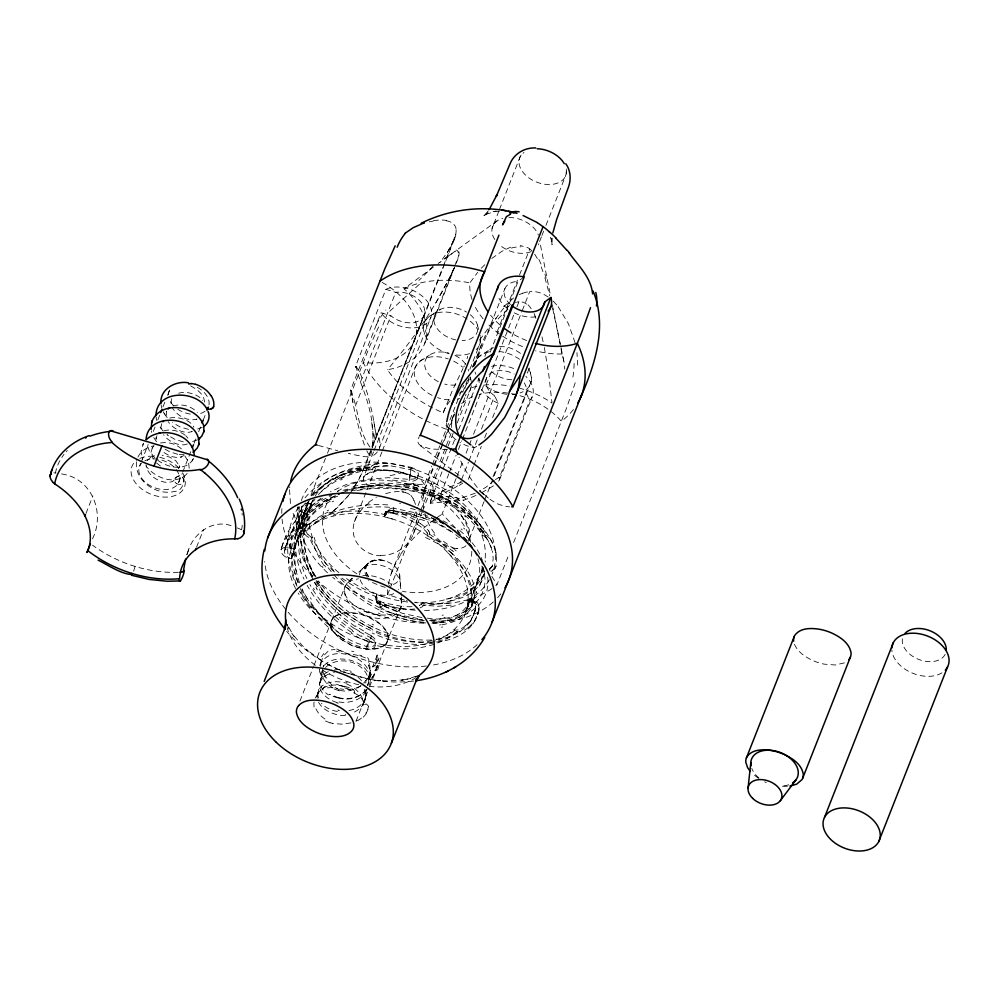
<?xml version="1.0" encoding="UTF-8"?>
<svg xmlns="http://www.w3.org/2000/svg" width="999" height="999" viewBox="0 0 999 999"><rect width="100%" height="100%" fill="white"/><g stroke="black" fill="none" stroke-linecap="round" stroke-linejoin="round"><path stroke-width="0.75" stroke-dasharray="5 3.75" d="M368.381 706.555L367.807 709.54M577.709 365.209L576.96 352.61M422.977 501.098L423.002 500.324M302.485 528.571L304.695 513.074A8.554 0.737 -73 0 1 307.867 502.759A8.766 5.894 21.5 0 0 307.192 502.622M305.632 529.12L307.804 514.073A8.467 0.724 -73 0 1 310.939 503.971A8.467 5.694 21.5 0 0 301.723 507.13L301.061 514.36L301.935 521.453M289.523 489.71L290.622 505.706M406.343 512.899L393.319 510.601A8.554 6.281 11.6 0 0 384.453 514.26L385.976 511.588L384.528 514.273A8.766 5.894 21.5 0 1 394.068 511.001C395.966 503.983 384.103 512.037 385.289 512.624M390.896 463.386L411.276 467.332L409.627 479.408L388.449 477.672L366.308 479.358L346.628 484.365L330.494 491.758M468.044 600.861L467.27 606.593L469.73 599.7A8.467 0.724 -73 0 0 468.419 600.973A8.467 5.694 21.5 0 1 475.324 609.065L474.225 613.386C476.91 608.166 476.136 600.099 469.505 598.451M482.33 566.92L482.117 568.918L482.854 567.032M392.957 512.45A8.454 6.668 10.5 0 0 384.715 515.884L384.365 516.545A8.467 5.694 21.5 0 1 393.581 513.374C395.592 506.418 383.828 514.048 385.102 514.935M423.089 498.439L424.238 491.371L433.966 466.708M189.186 468.269L188.549 462.112L184.778 455.781M391.108 465.909L410.789 469.705L409.128 481.555L390.784 480.007M472.877 600.499L471.241 607.142A99.238 50.05 21.6 0 1 469.98 609.765M289.673 487.749L289.785 486.775M456.093 439.822A28.209 18.981 21.5 0 1 446.166 425.886L446.516 423.101M478.334 577.859L473.376 591.533M481.468 578.771L481.331 579.757L484.503 571.703M136.451 461.825C134.403 480.944 156.693 495.941 174.276 491.471C188.174 491.246 184.952 464.722 174.213 480.269L174.55 479.607L172.515 481.618L168.094 482.492C159.116 482.217 150.012 476.735 146.628 468.231L146.054 464.697M551.673 240.459L551.985 238.087L552.035 244.792L551.648 239.485L552.235 242.183L549.712 235.689M469.605 600.661L468.793 604.22M472.727 601.585L476.635 591.683L476.473 592.644M482.105 568.98L481.993 569.68A8.467 7.293 8.5 0 0 484.453 570.242M423.376 495.554L424.75 490.397M371.153 635.988A8.454 5.694 12.4 0 1 375.774 642.12L375.474 643.319A8.467 5.694 21.5 0 1 366.258 646.478L356.643 643.006A62.175 41.846 21.5 0 1 347.19 638.398L343.668 636.288M481.968 569.767L481.805 570.829L482.679 569.08M388.386 584.215L390.234 576.61A74.563 58.791 -45.7 0 1 397.614 559.964L400.799 554.657M376.298 596.066L376.561 594.717A8.467 5.694 21.5 0 0 383.466 602.809L403.134 606.618M292.582 553.259L291.795 558.99A8.454 1.286 -76.5 0 0 292.17 557.966L294.205 550.499M489.722 568.856A8.467 7.293 8.5 0 0 492.532 565.384L493.181 558.166L492.32 551.061M319.393 685.139L320.604 679.12M372.04 447.04C375.537 425.262 368.406 402.372 360.464 381.993L356.119 367.232L355.294 366.983L385.876 289.348L395.716 292.345A21.154 14.236 21.5 0 1 421.528 302.847A21.154 14.236 21.5 0 1 417.719 321.353A21.154 14.236 21.5 0 1 390.909 315.784L381.069 312.774L350.487 390.422L351.311 390.671L352.622 400.799A91.583 22.577 85.6 0 0 354.995 412.862L359.515 430.544L364.585 445.517A93.082 22.952 85.6 0 0 365.085 446.765M356.119 367.232L356.256 366.558L359.165 371.378A93.082 22.952 85.6 0 1 362.137 378.084L367.207 393.044L371.728 410.714A91.583 22.577 85.6 0 1 374.113 422.777M316.97 696.827L318.182 690.983M317.595 694.755L319.168 688.348M320.08 682.667L321.203 677.185M323.339 666.795L323.514 665.509A24.163 15.859 7.4 0 0 323.152 666.92M366.833 450.749A93.082 22.952 85.6 0 0 367.557 452.235L370.454 457.03L375.549 432.23L374.101 422.789M364.947 699.949L365.934 695.129M367.919 685.439L368.456 682.866M295.604 588.548A94.942 63.899 21.5 0 1 288.649 558.241L288.261 558.129A8.766 5.894 21.5 0 1 281.106 549.762L281.706 547.352M291.421 558.878A8.467 5.694 21.5 0 1 284.515 550.799L285.115 548.376M321.94 672.652L322.864 668.144M369.992 675.274L370.479 668.518M309.777 509.59L311.313 504.083L294.056 547.889L297.927 537.999M385.189 515.372L384.365 516.545A8.467 6.219 11.6 0 1 392.932 512.787L393.544 510.639L395.941 510.988L421.765 517.357L438.711 524.438L452.335 532.405M369.667 676.835L370.554 672.627L368.156 677.809L363.786 683.066M393.319 510.589L394.031 508.304L413.449 512.4L437.225 521.353M294.555 548.951L294.593 548.788A8.467 4.845 13.5 0 0 284.515 550.799M300.062 526.048L300.412 524.512M294.518 549.113L296.603 541.533A96.116 78.471 22.1 0 1 299.625 534.115M303.197 526.96L303.534 525.462M294.443 549.45L294.293 550.149M291.196 549.088L290.996 550.012M304.508 513.811L304.683 513.074A8.629 4.883 13.6 0 1 298.039 506.93M307.617 514.785L307.792 514.06A8.467 4.845 13.5 0 1 301.723 507.13M290.909 550.387L289.023 557.255A8.167 1.236 -76.5 0 1 288.661 558.204M281.094 549.75A8.392 4.745 13.6 0 1 285.789 547.265L288.137 539.448A102.135 82.905 19.9 0 1 291.708 531.53M289.086 548.226L291.383 540.646A98.926 80.719 19.9 0 1 294.855 532.942C303.521 515.659 319.917 503.109 337.699 496.166M298.838 537.387L299.213 535.901M370.554 672.627L368.156 677.809L363.711 683.029M319.692 665.496C330.669 640.347 378.334 658.878 369.28 685.214M575.212 382.742L566.858 407.217L513.074 543.843M135.102 566.433L133.404 571.89M470.679 388.399L471.391 385.801M281.531 548.001C287.5 525.524 304.695 507.292 325.312 497.202M369.106 502.947C359.827 509.502 352.185 520.217 353.259 532.042A28.297 25.412 2.1 0 0 380.332 555.781M474.837 364.647L479.982 348.451L485.939 333.966M285.177 548.164C291.833 524.188 312.337 504.595 335.689 495.879M281.73 547.252L283.316 542.969A64.398 43.344 21.5 0 1 287.163 536.625L291.233 532.455M284.915 549.1L285.552 546.952M301.873 506.593C296.066 528.733 301.448 552.597 312.812 572.077M474.475 612.312L474.925 610.751L470.929 620.367M285.402 547.452L286.638 544.243A62.175 41.846 21.5 0 1 290.359 538.124L294.293 534.09M474.438 612.412L473.201 615.621M483.291 567.407L482.892 568.543M320.517 663.074L322.502 658.279M376.885 667.869L377.46 665.734M186.913 554.72L187.325 553.508M465.459 395.941L466.046 394.23M464.847 397.639L459.39 412.287M430.444 501.186L430.294 503.221L463.623 500.224L471.928 497.152A93.082 18.457 -10.9 0 0 477.385 494.817M92.495 538.861C105.744 512.3 91.234 476.635 59.79 473.763M187.537 552.897C192.62 533.366 213.449 517.719 233.554 526.598M321.091 498.064C298.813 514.51 288.574 544.805 296.266 571.515M365.334 697.102L365.547 696.515A24.163 18.069 21.8 0 0 365.759 689.385M433.391 267.083L404.008 288.798A74.038 49.825 21.5 0 1 387.4 369.717A98.714 66.434 21.5 0 0 443.219 412.799L452.46 390.334L463.012 368.456M142.632 445.067L143.431 443.469L141.171 451.423L142.62 459.852M307.305 505.369L308.204 503.046M186.863 554.657L188.923 549.35M310.926 505.069L311.263 504.195M458.141 415.484L458.766 413.886M299.063 526.198L291.458 547.877A8.941 5.07 13.6 0 0 285.776 547.252M472.902 366.383L482.192 342.607M498.863 211.039L492.12 228.234L493.793 224.238L496.953 220.991L438.099 263.524M499.425 209.603L520.217 156.593L523.951 152.41M85.976 513.498L92.919 495.891M139.623 466.146L140.772 463.261M141.334 461.813L148.177 444.455M153.297 431.443L155.007 427.097M157.854 419.867L160.14 414.086M162.987 406.855L165.26 401.061M167.545 395.279L169.256 390.946M178.709 482.342L182.13 473.663M182.692 472.215L188.386 457.754M188.961 456.306L191.246 450.512M194.093 443.281L195.804 438.948M198.651 431.718L200.924 425.924M203.209 420.142L206.056 412.912M196.528 547.265L203.471 529.645M308.541 524.288A52.785 52.535 80.1 0 1 298.826 525.986L308.379 501.723M310.901 495.342L325.474 458.316M327.497 453.209L369.393 346.978L379.445 325.212M303.634 514.585L308.566 502.072M360.464 381.993L395.716 292.345M369.942 447.04C361.101 435.114 358.916 419.543 355.619 405.357L390.909 315.784M371.216 449.188L361.913 473.389L352.098 490.646M372.202 446.653L442.844 267.345M443.344 266.084L455.756 234.54M423.751 316.084L372.727 445.691L373.301 435.314L371.253 419.105M373.501 451.973L363.286 477.884C362.525 482.979 368.394 485.601 372.402 486.85M374.063 450.537L425.724 320.142L428.583 316.97L440.721 309.24M379.27 448.339L430.869 317.32M426.086 338.536L454.245 267.045M454.757 265.746L458.853 255.357M354.458 521.728L381.905 451.998M382.38 450.786L415.434 366.808L420.367 360.876L429.383 355.182M424.55 343.806L454.732 266.97M456.293 263.224L457.842 259.016A13.187 2.622 -65.8 0 0 458.903 255.282M299.925 701.136L313.461 666.77M314.023 665.346L332.068 619.53C337.625 611.425 349.038 611.912 357.63 613.423A37.05 24.938 21.5 0 1 368.032 616.595C375.774 620.054 383.978 625.024 387.312 633.216M331.78 628.821L330.919 625.149A19.568 13.174 21.5 0 1 332.118 619.305L344.418 588.111M417.42 484.29L424.413 484.777L431.793 466.009M432.367 464.572L439.76 445.816M440.322 444.368L463.623 385.202M469.88 369.318L480.107 343.344L480.107 335.164M391.246 573.588L417.42 507.205M417.994 505.769L433.441 466.521M433.828 465.571L441.346 446.453M441.733 445.504L454.72 412.512M462.674 392.332L467.395 380.319M472.502 367.345L474.2 363.024M434.54 465.247L454.582 414.448M464.885 388.324L468.893 378.171M473.476 366.558L478.034 357.542L490.172 349.263M467.47 383.716L470.304 376.511M474.85 364.972L504.957 288.524M404.533 600.162L387.637 594.53L389.647 589.422M390.159 588.149L419.83 512.824M420.829 510.264L437.425 468.131M439.947 461.75L451.011 433.666M380.344 555.319C394.418 556.068 407.917 546.99 413.386 534.153L421.928 512.487M422.49 511.051L453.234 433.042M457.217 422.927L470.317 389.71M430.581 500.861L442.569 470.467M443.131 469.018L455.681 437.162M458.541 429.92L479.07 377.797M497.002 332.155L517.482 280.17M519.53 274.962L529.77 248.976A12.413 6.931 49.5 0 0 527.996 247.764L520.254 245.479M490.197 352.135L518.081 281.343L522.989 277.784M475.199 493.269L453.646 500.649L444.767 501.848L439.635 500.849L439.048 498.588L448.813 473.838M449.375 472.402L456.156 455.182M458.429 449.438L461.813 440.821M462.387 439.385L486.7 377.672M486.176 384.915L514.847 312.138M516.895 306.93L518.943 301.735L523.426 302.222L527.959 304.92M356.006 721.266L368.981 688.336M369.543 686.9L387.025 642.507A19.568 13.174 21.5 0 0 388.224 636.675L387.35 632.991M456.118 478.471L442.182 513.848L456.743 529.445M457.117 475.949L463.086 460.776M466.071 453.196L469.055 445.616M469.555 444.355L471.053 440.559M473.538 434.24L521.765 311.813M522.265 310.552L529.72 291.633A31.643 26.773 -56.8 0 1 536.613 291.933A37.825 32.08 -58.6 0 1 544.517 294.742L548.613 297.29M439.198 498.239C443.931 489.373 457.742 490.147 461.014 481.056M461.575 479.607L468.406 462.275M468.981 460.826L478.084 437.712M481.493 429.046L494.592 395.816A21.154 14.236 21.5 0 1 488.311 375.237A21.154 14.236 21.5 0 1 514.148 373.976M473.364 466.521L467.707 480.894L467.395 480.269M473.938 465.084L481.293 446.391M484.69 437.762L487.524 430.569M492.619 417.632L498.289 403.259L494.592 395.816M493.081 476.773L526.086 392.982A21.154 14.236 21.5 0 0 524.288 382.904M484.028 501.585L467.557 543.344C473.239 523.951 456.193 506.83 441.558 496.266M484.59 500.149L531.218 381.506L531.493 377.772L529.245 367.982M495.429 479.632L498.888 477.435L499.2 478.059L529.782 400.424A28.209 18.981 21.5 0 0 525.861 376.373M499.512 479.707L532.242 396.665M472.077 596.078L476.91 583.816M471.241 607.142L475.124 597.277M479.557 586.001L485.027 571.915M495.741 585.739L496.978 584.69L509.053 554.058M541.408 236.863L539.71 241.159L550.511 295.667M541.982 235.427L543.681 231.131M545.953 225.399L565.234 176.686L566.233 173.826L566.033 168.431M386.089 643.818L401.523 605.556L401.223 600.411L399.138 596.028M468.019 606.393L465.784 611.962L482.992 568.294A91.658 61.688 21.5 0 1 414.835 602.609M454.008 240.172L448.201 251.149L439.922 262.6M161.676 423.688L160.876 427.697L161.638 431.156M413.386 534.153L416.633 522.652L416.67 510.514M192.62 460.039L193.456 458.354M492.382 565.921L489.273 569.88M166.346 411.688L166.608 411.089L166.246 417.557M156.93 435.814L156.019 438.449L156.144 437.812L156.244 442.107M436.463 642.032C453.509 640.659 472.09 631.668 477.684 614.41C480.307 608.953 479.283 601.086 472.639 599.263M374.4 673.738C370.704 682.454 366.895 681.48 372.852 672.002M450.824 275.424L454.495 267.52C437.362 304.658 413.911 338.673 387.4 369.717M299.65 534.128L307.53 521.753M450.561 275.936L435.664 303.084M291.646 531.505C299.375 516.52 312.625 504.832 327.647 497.452M463.673 367.195L464.348 365.921M137.974 456.98C140.971 450.749 147.477 446.903 154.121 445.754M465.022 364.66L465.696 363.399M470.017 609.79L463.836 617.494M368.668 665.521L368.768 665.334A9.665 5.432 -30.3 0 0 369.368 663.461M152.497 447.564L150.974 452.272L153.122 458.953M466.883 608.716L461.101 615.809M171.466 398.701L171.079 404.595M298.451 507.105C283.741 530.769 284.74 561.763 297.028 586.213M157.642 460.152C167.083 467.457 184.378 471.603 192.457 460.314M375.324 665.072L374.812 665.871M192.058 460.989L193.019 459.365M400.736 607.804C396.153 615.359 385.826 615.621 377.997 614.71A24.675 16.608 21.5 0 1 361.638 609.715C354.72 606.193 347.689 601.236 344.855 593.706A19.968 13.437 21.5 0 1 346.94 583.428L351.673 580.394L358.429 578.771M447.365 252.435L454.732 238.224L365.547 464.697L358.629 479.945L350.449 492.894M472.052 299.45A74.038 49.825 21.5 0 1 469.892 282.879L477.634 272.365M436.263 639.597C449.263 637.999 462.862 632.517 470.354 621.241M469.555 622.477L471.74 619.13M472.727 624.063L473.538 622.827M474.163 621.853L474.975 620.616M479.607 339.96L496.103 317.882M494.867 568.431L490.434 571.903M187.138 473.476C175.949 486.263 154.558 477.834 145.966 465.909M424.413 484.777C420.841 476.323 407.817 474.612 399.875 471.853A28.297 10.652 5.1 0 0 366.196 474.7M324.463 654.857L329.146 650.174L335.077 649.437M488.361 210.777L483.678 216.246L485.676 214.46M384.528 514.273L384.94 513.661A8.167 5.919 4.2 0 0 384.478 514.547A94.942 63.899 21.5 0 0 303.047 528.571M307.804 502.01C291.508 524.25 292.133 555.082 304.021 579.145M365.771 713.174L366.271 712.462M305.382 502.959C287.712 525.998 287.038 558.578 299.275 584.228M481.88 570.928L484.84 571.378M332.118 619.305L334.253 616.783M147.278 460.527L150.787 457.255L154.62 455.719M367.37 577.11A17.595 11.938 13.5 0 1 364.835 568.656L365.734 567.444M367.932 563.349L366.084 565.846L369.493 562.35L356.543 574.138M375.724 667.295L377.347 665.621M178.346 468.768L179.433 466.57L179.52 467.37L179.271 465.084L179.358 465.859L175.799 460.739L169.842 457.155L162.175 455.244M313.074 500.474C295.117 522.19 294.767 553.983 306.88 578.558M366.995 689.235C360.377 697.639 348.127 700.374 338.149 697.489M348.389 495.716L333.853 510.764M304.782 520.079L296.453 533.241A99.238 80.594 21.4 0 0 294.58 537.537M305.02 497.839C324.987 474.125 356.768 463.524 387.063 463.199M499.2 478.059L499.812 477.36L499.662 479.395A91.583 18.169 -10.9 0 1 497.889 482.005M349.662 494.043L338.561 506.605L332.23 512.062M152.085 448.052L153.709 446.103M312.837 495.704C322.078 485.364 334.141 477.822 347.065 472.952M503.658 306.73L513.623 297.939M481.268 268.269L485.726 263.786M389.76 311.226L420.379 283.366M311.338 495.841C327.048 479.408 348.963 470.079 371.228 466.808A2.023 1.361 21.5 0 0 371.278 467.382A94.942 63.899 21.5 0 0 311.501 495.841M386.138 643.593C380.095 650.374 369.692 649.775 361.501 648.388A37.05 24.938 21.5 0 1 351.111 645.217L338.986 637.986L332.717 630.431M318.319 494.58C332.642 480.182 352.26 472.165 372.115 469.205A4.446 2.997 21.5 0 1 373.089 468.044M362.162 568.98L368.107 563.511M348.663 581.368L352.035 578.271M365.634 474.55L363.286 477.884C372.927 465.322 393.007 470.467 406.331 473.551M465.559 625.761L469.48 621.728A62.175 41.846 21.5 0 0 473.189 615.609M468.618 627.397L472.677 623.226A64.398 43.344 21.5 0 0 476.523 616.883L478.733 610.102A8.766 5.894 21.5 0 0 471.578 601.723L471.578 601.723A8.554 0.737 -73 0 1 472.864 600.661L472.864 600.611A8.629 7.468 8.4 0 1 478.833 610.127M325.212 686.201L324.438 686.925A17.545 11.164 47 0 0 323.301 688.436M491.745 258.479L501.76 251.411L510.626 247.153M183.716 455.656L180.682 457.142L181.356 456.968C175.037 458.516 168.344 455.919 162.562 451.448M506.493 307.742L509.49 305.557M361.064 685.414C355.107 690.084 346.953 692.482 339.548 690.222M384.927 644.817C378.359 649.912 369.318 649.55 361.551 648.164A37.05 24.938 21.5 0 1 351.161 644.992L341.208 639.46L333.891 632.28M444.83 258.466L447.352 256.618M493.481 485.839L480.644 493.294M447.764 256.318L455.269 251.586M492.145 588.461C469.792 603.808 440.971 605.918 414.81 602.21M372.202 465.584L374.263 464.61M373.052 468.019L374.725 467.195M421.191 604.495L419.518 605.319M321.828 689.535L323.164 688.798M459.303 485.389L462.774 483.191M494.268 480.357L486.351 486.963L479.557 491.121M476.698 446.403L474.413 447.689A28.209 18.981 21.5 0 1 459.915 442.407M197.377 439.935L191.308 441.933M335.689 615.896L344.106 613.061L357.592 613.648A37.05 24.938 21.5 0 1 367.982 616.82L380.095 624.05L386.426 631.393M357.854 720.092L356.031 721.041M485.739 214.41L496.028 211.151L492.594 211.713L499.438 211.226M340.759 480.044L342.257 479.27M332.155 501.885L333.654 501.111M338.811 477.847L340.372 477.06M330.219 499.687L331.768 498.901M202.298 427.397L196.716 429.32M337.562 491.196L338.311 490.821M328.958 513.036L330.482 512.287M327.073 510.826L328.634 510.064M355.294 366.983L356.206 366.583M191.558 431.83L192.22 431.506L189.111 432.28C181.031 432.942 172.402 427.884 168.144 421.615M519.23 294.643L522.702 293.194M415.134 676.935L418.693 675.299M329.67 496.478L331.73 495.541M187.337 444.006L183.916 444.842C175.886 445.117 168.007 440.884 163.611 434.74M416.146 676.248L406.968 679.183L410.689 678.471L399.875 680.531L403.221 679.907L387.287 680.906L378.958 680.469L380.781 680.594C377.697 683.403 302.06 659.44 364.635 678.246C381.655 682.13 399.35 683.129 416.658 680.644M844.417 662.874L835.189 664.997L824.275 664.16A37.05 24.938 21.5 0 1 813.885 660.988C805.644 657.354 796.89 651.835 793.955 642.832M462.2 481.868L458.179 483.429A93.082 18.457 -10.9 0 0 450.674 486.713L439.86 492.557L432.679 498.076A91.583 18.169 -10.9 0 0 430.419 501.186M348.114 472.564L367.17 467.594L389.26 465.784M419.992 607.904L422.053 606.93A4.608 3.097 21.5 0 0 423.089 605.731M515.472 302.497L516.158 302.285M196.303 419.293L196.953 419.105C188.361 421.703 177.884 416.458 172.565 408.241M344.717 490.796C393.693 477.597 456.768 490.384 485.551 535.252A4.608 3.097 21.5 0 1 487.487 536.363L489.423 538.236M342.957 490.322C397.04 475.449 471.853 492.407 494.917 548.638M173.052 405.994C181.194 403.571 189.785 405.606 196.279 411.251L197.34 412.4M350.961 722.914L341.708 724.175L332.255 723.401M163.824 430.856C171.453 428.371 181.643 431.768 186.239 436.138M404.408 485.489L403.608 485.689M351.773 490.871C402.697 479.832 471.815 496.54 491.958 549.637M169.768 418.032C177.223 416.471 188.848 419.031 193.381 426.248M406.393 484.99L416.296 484.09M178.634 393.244C186.776 390.771 197.178 394.318 201.848 399.3L202.747 400.474M298.988 528.271L300.162 528.071A4.308 2.897 21.5 0 1 303.097 528.396M301.773 530.057L302.909 529.857M458.066 629.807L456.93 630.007A4.158 2.797 21.5 0 1 454.095 629.682M460.864 631.593L459.677 631.793M429.295 221.815L433.154 221.116M357.292 490.484C401.885 482.742 456.78 495.154 482.505 535.289A4.446 2.997 21.5 0 1 484.365 536.363L486.001 537.887M451.236 605.144L437.724 606.318L422.964 605.132A2.023 1.361 21.5 0 1 423.027 605.706M442.707 626.96L441.383 627.197M449.375 602.934L436.288 603.995L422.077 602.759A1.961 1.324 21.5 0 1 422.127 603.309M440.771 624.775L439.485 624.987M445.279 617.295L443.931 617.494M436.675 639.123L435.839 639.26M443.394 615.072L442.082 615.272M160.539 442.982C168.544 441.608 177.123 443.981 182.892 450.399L182.467 449.912L183.054 450.699M498.888 477.435L499.812 477.36M447.452 449.538L430.844 449.051L420.979 445.966M431.493 640.047C387.05 641.583 343.981 616.57 318.456 580.968M184.028 454.695L179.37 454.533M787.399 786.3L781.98 786.238M432.092 642.532C385.889 643.806 340.984 617.807 314.847 580.394M413.186 483.866L414.323 483.878M402.31 492.032L403.047 492.082M427.272 618.106C458.229 624.225 498.089 598.326 480.806 563.973M429.52 620.591C455.831 624.8 492.195 607.867 487.599 576.873M457.018 548.576C447.49 547.927 439.46 541.371 433.778 534.128M403.346 609.128L382.979 605.182A8.766 5.894 21.5 0 1 375.824 596.815C375.149 615.634 411.126 615.309 422.989 620.042M308.416 503.484L309.166 503.571M374.288 680.157L375.462 680.294M383.878 681.355L385.402 681.543M338.499 710.077L337.799 709.977M401.536 490.959L403.371 491.208M392.932 512.799L401.985 514.223M401.91 488.773L403.821 489.023M421.953 617.557L402.472 613.361L380.856 604.77L376.923 600.674L376.561 594.717A8.467 6.219 11.6 0 0 380.644 602.335L380.694 602.36A8.467 1.936 -63.6 0 0 383.466 602.809M399.6 503.259L400.524 503.396M188.574 429.37L180.32 427.048L172.452 422.527M446.203 220.791C451.011 221.241 456.081 224.55 456.131 229.82M338.511 684.777L337.15 684.552A20.592 7.98 17.6 0 0 336.438 684.577M56.081 473.002L55.444 472.889A97.727 65.772 21.5 0 1 64.061 454.258M183.304 441.845L174.837 439.348L167.033 434.69L168.519 435.789M177.747 454.295L169.393 451.635L163.112 447.977M339.323 690.833L338.786 690.709M353.346 654.457L358.766 655.631M406.393 600.599L407.33 600.811M338.698 697.851L329.42 694.168M348.251 453.321L349.438 453.608M411.438 516.358L427.772 521.753M411.875 514.248L429.32 520.079M360.739 656.106L366.621 658.291M429.32 534.028A94.942 63.899 21.5 0 1 471.191 601.61L471.528 601.71M338.636 650.212L346.441 652.659M344.555 686.201C347.827 687.624 355.382 688.461 354.72 692.707A2.223 1.236 4.4 0 1 354.096 692.956M330.082 722.876L324.026 720.391M392.432 519.005L384.315 516.808A8.454 6.119 4.2 0 1 384.777 515.909M367.42 640.859L375.524 643.056A8.454 6.119 4.2 0 0 375.786 642.12M394.068 511.001L404.033 514.61A64.398 43.344 21.5 0 1 413.823 519.368L420.691 523.713M393.581 513.374L403.196 516.858A62.175 41.846 21.5 0 1 412.649 521.453L419.293 525.649A31.019 20.879 21.5 0 1 427.085 532.567M456.805 631.293A94.942 63.899 21.5 0 1 375.362 645.304A8.167 5.907 4.2 0 0 375.624 644.367L375.324 645.579A8.766 5.894 21.5 0 1 365.771 648.851L355.969 645.317A64.398 43.344 21.5 0 1 346.029 640.484L342.307 638.261L346.278 640.621M409.627 475.337L417.632 478.046A8.454 6.244 19.2 0 1 417.17 478.921M307.854 502.809L308.241 502.934A94.942 63.899 21.5 0 1 309.69 499.35M384.615 597.19L376.623 594.467A8.454 6.256 19.2 0 0 376.361 595.416A8.454 6.668 10.7 0 0 380.444 602.597M344.618 687.799L346.116 688.348M396.953 611.65L381.718 605.269M396.84 609.34L382.167 603.096M346.528 682.592L347.24 682.866M327.372 664.11L336.888 668.781C317.769 659.989 300.287 647.452 286.676 631.331M237.263 527.897L241.034 529.482M336.301 668.556L345.554 672.414M379.608 616.046L377.922 615.234M473.351 602.409L474.075 602.784M470.129 601.635L470.829 601.997M289.66 558.191L289.061 557.892M286.438 557.417L285.864 557.13M379.995 613.848L378.371 613.061M446.853 502.422L447.477 502.722M373.226 627.16L371.541 626.323M365.771 648.863A8.392 1.961 -63.3 0 0 369.368 642.669L360.676 638.061M369.967 634.989L371.391 635.689A8.467 1.936 -63.6 0 1 366.258 646.478M373.676 624.987L372.04 624.163M369.792 640.347L361.413 635.851M369.43 634.727L363.411 631.53M354.258 693.044C358.953 695.279 364.31 699.387 363.786 705.207A5.307 3.397 -13.2 0 1 364.535 704.657L365.646 704.12A1.636 0.987 -13.9 0 1 366.558 704.095L368.294 705.906A9.653 5.944 -22.3 0 1 368.356 706.568M190.647 385.876L194.867 388.374A22.465 15.122 21.5 0 1 200.624 393.219A18.856 12.687 21.5 0 1 204.47 402.085M359.478 631.78L371.016 637.886A8.941 2.085 -63.3 0 1 369.368 642.669M342.345 638.286L339.148 636.138A32.13 21.628 21.5 0 1 331.069 628.983M341.858 637.974C324.925 626.136 309.515 609.677 299.438 591.083M354.595 628.783L339.298 617.494M355.107 626.498L340.846 615.809M351.636 632.492C333.516 620.391 317.744 604.445 307.155 585.314M758.491 778.358L752.01 773.288M352.722 630.419C335.239 618.618 320.055 603.109 309.89 584.54M320.766 660.064L306.431 649.537L308.054 650.849L302.01 645.292L291.845 633.378L294.006 636.313L287.038 624.35L288.961 629.058L287.262 624.725M160.464 466.058L156.319 462.812M443.456 541.358L456.68 550.699M340.559 634.203L343.169 635.963L331.506 626.897L317.807 613.099L309.078 601.735L301.898 589.722M446.166 425.886L448.526 427.697M472.052 445.866L474.413 447.689M420.429 445.579L461.675 477.422M479.87 491.458L488.361 498.014M464.597 516.046L465.771 516.995M455.994 537.874L457.18 538.823M529.77 248.976L531.78 250.749M467.082 515.134L468.294 516.121M452.472 550.749L453.621 551.71M461.076 528.921L462.225 529.87M459.54 537.837L458.479 536.962A96.116 58.929 6.3 0 0 429.857 519.642M454.995 549.887L456.181 550.886M463.598 528.046L464.785 529.058M483.254 493.581L487.062 496.978A74.563 50.912 84.2 0 0 499.313 504.57L506.193 506.505A52.785 36.039 84.2 0 0 509.615 506.843M185.876 435.826L187.974 438.136M154.87 457.829L149.413 451.086L146.403 443.119M553.234 301.198L554.944 302.934A76.124 63.948 -66.8 0 1 558.066 306.743M410.839 495.267L413.274 498.763M308.254 534.627L309.852 536.163A4.446 2.997 21.5 0 0 311.725 537.275A1.961 1.311 21.5 0 0 312.5 537.35M163.037 431.044L158.853 425.299M304.82 534.278L306.73 536.163A4.608 3.097 21.5 0 0 308.679 537.312A2.023 1.361 21.5 0 0 309.478 537.387A94.942 63.899 21.5 0 0 335.027 572.452M457.28 530.069L457.829 530.694M458.366 531.331L459.465 532.617M167.195 417.632L164.985 414.71M313.536 607.055L330.519 625.824A94.942 63.899 21.5 0 1 298.152 593.094M558.141 306.656L568.456 323.838L575.087 342.744M321.154 675.349L322.202 676.448L319.455 669.455L319.655 671.353A8.754 5.944 70.8 0 0 319.867 672.102M156.518 441.708L153.684 437.412M460.664 514.597L461.55 515.846M534.677 254.183L537.862 259.415M350.487 390.422L352.847 402.135M428.608 530.944L429.208 531.918M426.923 532.629L427.51 533.566M332.917 627.235L332.33 626.286M331.243 628.92L330.632 627.946M312.487 576.96L303.371 559.615L297.927 542.157L296.154 524.737L298.089 506.943L297.64 514.035L298.539 520.929M323.039 567.844L322.053 566.308M314.448 589.685L313.449 588.136M325.524 566.933L324.575 565.434M316.92 588.773L315.971 587.275M298.826 525.973L291.87 510.714M163.274 411.775L164.186 413.436M164.073 413.249L165.085 414.872M311.276 599.2L310.339 597.689M312.537 571.59L315.209 576.073M324.413 674.712L325.949 677.846M534.078 313.511L535.014 315.472M526.086 392.982L529.782 400.424M331.83 628.596L332.667 630.644M458.853 251.711L459.115 253.059A12.95 2.535 -65.9 0 1 458.828 255.394M414.098 500.511L415.472 504.495M541.233 266.933L543.618 273.589M193.644 426.623L193.868 427.285M544.905 277.66L549.737 295.741M351.311 390.671L355.619 405.357M161.938 408.504L161.139 405.157M477.447 325.1L478.583 329.408M470.129 377.023L471.303 381.493M156.843 420.529L156.131 417.157M541.97 336.863L543.531 343.668M151.373 430.856L151.723 432.392M552.659 308.466L557.604 331.78M552.297 304.745L564.173 363.099M557.879 333.129L560.289 345.08M544.33 347.515L548.601 372.927L551.985 403.022A74.038 49.825 21.5 0 0 520.042 388.299M561.051 348.938L562.037 354.008A98.714 66.434 21.5 0 1 564.735 369.068M387.949 634.765L388.261 636.45A19.568 13.174 21.5 0 1 387.063 642.295M330.869 625.362L331.181 627.047M373.863 421.453L375.549 432.23A28.209 18.981 21.5 0 1 379.308 448.214M496.378 555.407L495.716 551.585L496.615 558.941L495.941 566.433A8.766 5.894 21.5 0 1 489.473 570.229M485.139 560.789L485.327 562.087M399.7 575.024L401.273 595.591M401.361 596.915L401.81 602.897M941.945 672.839A29.745 20.017 21.5 0 1 910.888 672.452A29.745 20.017 21.5 0 1 891.845 649.862M945.141 654.382A22.877 15.397 21.5 0 1 919.167 659.602A22.877 15.397 21.5 0 1 902.472 638.411M788.785 784.777A24.675 16.608 21.5 0 1 781.243 786.001M766.245 782.604A24.675 16.608 21.5 0 1 764.685 781.817M758.99 778.021A24.675 16.608 21.5 0 1 751.748 768.381M178.434 572.277A97.727 65.772 21.5 0 1 92.557 545.192M66.171 451.76A97.727 65.772 21.5 0 1 67.32 450.524M242.02 513.399A97.727 65.772 21.5 0 1 242.22 515.084M242.257 525.262A97.727 65.772 21.5 0 1 241.596 529.732M182.805 473.276A28.209 18.981 21.5 0 1 173.564 496.028A28.209 18.981 21.5 0 1 138.624 486.376A28.209 18.981 21.5 0 1 136.463 460.489M139.773 458.479A28.209 18.981 21.5 0 1 154.52 456.393M159.628 457.267A28.209 18.981 21.5 0 1 178.721 467.882M53.846 472.852A7.005 4.62 43.1 0 1 55.37 473.076M205.095 411.176A21.154 14.236 21.5 0 1 198.564 413.973M190.26 414.086A21.154 14.236 21.5 0 1 177.797 409.265M173.414 405.631A21.154 14.236 21.5 0 1 169.256 399.275M168.431 394.942A21.154 14.236 21.5 0 1 169.705 390.035M197.24 387.275A21.154 14.236 21.5 0 1 208.691 406.168M144.755 460.889A21.154 14.236 21.5 0 1 178.284 473.014A21.154 14.236 21.5 0 1 157.455 488.636A21.154 14.236 21.5 0 1 141.483 463.349M378.758 659.078A27.435 20.155 11.6 0 1 372.664 666.708L377.322 654.869A5.557 4.083 11.6 0 1 378.758 659.078A4.645 2.572 20.3 0 1 377.247 660.439M374.475 665.272A7.193 2.897 86.7 0 1 372.677 667.032M377.023 655.207A4.958 1.811 -89.4 0 1 376.823 659.69M337.4 711.45A24.163 17.545 1.5 0 1 321.503 703.308M318.506 698.039A24.163 17.545 1.5 0 1 318.743 689.298M319.555 688.511A24.163 15.684 13.5 0 1 346.341 683.129M346.778 684.04A24.163 17.907 21.9 0 1 363.624 705.182M328.321 671.678A24.163 15.659 12.9 0 0 321.466 677.285A24.163 16.596 3.4 0 0 328.434 694.904M334.403 669.954A24.163 15.659 12.9 0 1 349.575 671.141M349.712 670.804A24.163 17.895 21.9 0 1 351.173 671.428M350.624 672.527A24.163 18.069 21.8 0 1 363.249 683.216M365.597 697.165A24.163 19.58 9.7 0 1 347.627 710.789M339.423 710.701A24.163 19.58 9.7 0 1 338.524 710.551M337.1 702.584A24.163 15.647 12.6 0 1 319.805 682.604M320.055 682.667A24.163 17.807 21.9 0 1 334.39 672.614M338.299 703.184A24.163 17.383 1.6 0 1 336.95 702.921M366.283 690.996A24.163 17.57 1.5 0 1 338.823 701.985M366.958 689.198A24.163 19.593 10.5 0 1 366.358 690.321M325.549 667.444A24.163 19.593 10.5 0 1 354.295 663.236A24.163 19.593 10.5 0 1 368.231 685.589M322.202 671.54A24.163 15.647 12.7 0 1 322.552 670.566M333.029 687.787A24.163 15.634 11.8 0 1 322.09 671.515M338.786 690.484A24.163 16.821 2.7 0 1 332.517 688.236M368.431 665.634A24.163 17.433 1.6 0 1 365.01 683.141M360.701 686.113A24.163 17.433 1.6 0 1 340.135 688.835M369.568 665.209A26.511 13.599 -21.7 0 1 369.967 668.643M324.338 665.384A24.163 15.659 13 0 1 355.956 662.225A24.163 15.659 13 0 1 367.282 684.752M367.832 684.989A24.163 19.58 10 0 1 367.595 685.601M365.996 689.597A24.163 19.555 8.9 0 1 338.649 698.076M337.899 697.864A24.163 17.308 1.8 0 1 329.133 694.405M317.47 694.667A21.741 15.022 48 0 1 321.853 689.585M325.025 675.861A3.921 2.772 67.9 0 1 322.165 676.947M339.435 689.747A22.777 21.391 22.2 0 1 326.586 677.609M376.835 666.021A29.146 23.327 5.9 0 1 369.742 679.969M374.85 670.691A15.609 3.022 -53.3 0 1 377.172 667.082M376.873 659.565A27.01 9.478 -88.6 0 1 375.124 664.285M367.57 657.654A12.288 7.068 -27.9 0 1 368.319 663.299M359.49 655.107A19.918 5.345 9 0 1 361.7 655.669M353.846 651.673A34.478 8.217 12.7 0 1 351.673 651.173M350.212 654.308A36.039 15.947 12.1 0 1 346.079 653.146M336.413 651.111A18.919 6.294 26.5 0 1 339.548 651.997M321.591 656.793A62.413 33.766 74 0 1 323.763 653.546M320.479 666.433A19.356 9.615 80.2 0 1 321.079 663.823M321.216 675.287A6.593 4.645 70.3 0 1 319.967 672.102M378.946 665.322A20.492 4.321 -58.8 0 1 377.247 670.991M315.172 698.089A21.541 15.497 41.7 0 1 317.507 694.954M345.379 715.634A24.163 15.647 12.4 0 1 318.244 701.585M317.22 698.301A24.163 15.647 12.4 0 1 317.195 694.904M346.228 688.061A24.163 18.581 21.1 0 1 354.333 692.769M322.777 688.461A24.163 17.707 21.8 0 1 344.93 686.7M338.836 685.364A21.141 6.144 16 0 1 344.418 686.713M327.447 687.861A18.731 7.63 18.3 0 1 337.437 688.461M314.048 701.997A21.516 15.435 42.1 0 0 313.948 705.356A19.93 14.685 37.3 0 0 314.111 707.205M324.9 719.018A19.78 14.935 34.2 0 1 315.322 707.13M332.28 723.226A30.482 28.934 11.9 0 1 330.132 722.714M361.451 718.069A24.188 18.169 -10 0 1 358.092 720.354M366.421 713.348A23.814 16.933 -12.9 0 1 361.888 718.318M367.944 709.54A21.179 13.574 -19.3 0 1 366.446 712.487M364.061 702.547A24.163 18.294 1.6 0 1 351.586 713.236M345.716 714.66A24.163 18.294 1.6 0 1 345.167 714.722M364.198 702.584A24.163 19.593 10.2 0 0 364.61 701.348A24.163 19.605 11.3 0 0 363.461 687.562M324.038 674.762A24.163 15.859 7.4 0 1 322.852 670.641M416.121 677.584A77.31 52.035 21.5 0 1 369.98 686.463M358.728 684.702A77.31 52.035 21.5 0 1 322.927 670.379M315.422 665.297A77.31 52.035 21.5 0 1 287.15 627.759M407.742 602.022A91.658 61.688 21.5 0 1 345.904 578.134M338.861 572.664A91.658 61.688 21.5 0 1 365.634 470.042A91.658 61.688 21.5 0 1 484.727 561.55M296.591 584.228A91.658 61.688 21.5 0 1 393.519 519.343A91.658 61.688 21.5 0 1 450.462 632.629A91.658 61.688 21.5 0 1 299.975 590.946M368.806 576.81A17.632 11.863 21.5 0 1 374.263 560.277A17.632 11.863 21.5 0 1 398.052 570.342A17.632 11.863 21.5 0 1 389.023 585.364M471.778 551.261A77.56 52.198 21.5 0 1 402.497 591.433M385.227 587.4A77.56 52.198 21.5 0 1 368.594 580.631M356.793 573.776A77.56 52.198 21.5 0 1 331.581 497.102M337.337 491.745A77.56 52.198 21.5 0 1 415.547 487.412A77.56 52.198 21.5 0 1 471.016 543.381M368.619 576.823A17.632 11.863 21.5 0 1 368.107 563.161A17.632 11.863 21.5 0 1 385.065 560.889M359.503 575.037A21.241 14.298 21.5 0 1 384.715 566.458A21.241 14.298 21.5 0 1 398.589 589.76M393.818 593.631A21.241 14.298 21.5 0 1 360.027 579.383M364.835 568.656A17.595 11.913 13.2 0 1 371.84 561.438M371.99 561.376A17.77 11.976 13 0 1 384.927 560.889M306.818 516.108A8.454 1.211 -69.3 0 1 311.164 503.933M469.755 599.7A8.467 7.293 8.5 0 1 475.324 609.065M468.206 600.973A8.454 1.224 -69.4 0 1 470.129 598.663M468.044 600.911A8.454 1.286 -76.5 0 1 468.394 600.062M315.909 576.91A96.116 77.697 28.1 0 1 303.821 528.721M370.966 628.134A96.116 72.39 36.6 0 1 316.258 580.556M432.292 640.696A96.116 61.051 37.5 0 1 372.714 630.918M455.007 630.132A96.116 50.961 30.3 0 1 437.899 638.448M468.843 604.245A96.116 47.877 21.1 0 1 466.783 608.678M459.977 615.072A96.116 48.464 25.5 0 1 438.823 622.727M436.288 620.666A96.116 51.374 30.8 0 1 428.883 620.766M424.275 620.516A96.116 51.374 30.8 0 1 380.631 608.841M379.645 607.817A96.116 61.713 37.7 0 1 337.749 575.412M333.629 570.591A96.116 61.713 37.7 0 1 329.745 565.584M326.536 564.722A96.116 72.765 36.4 0 1 314.173 537.362M307.979 534.702A41.209 27.735 21.5 0 1 302.31 521.503M465.409 625.674A31.019 20.879 21.5 0 1 458.191 629.944M372.165 469.755A1.961 1.324 21.5 0 1 372.127 469.205M374.563 466.97A41.209 27.735 21.5 0 1 391.158 466.183M410.789 469.705A8.467 5.694 21.5 0 1 417.694 477.797M361.188 636.5A98.926 66.234 38.3 0 1 352.385 631.018M417.095 478.896A8.454 5.694 12.5 0 1 409.153 481.168M341.458 493.169A96.116 67.969 4.7 0 1 390.946 484.328M299.388 535.951A96.116 75.387 9.4 0 1 328.671 499.9M338.049 494.705A96.116 75.387 9.4 0 1 339.697 493.931M307.33 598.788A96.116 78.322 24.4 0 1 302.073 588.886M299.6 582.817A96.116 78.322 24.4 0 1 297.864 537.037M330.706 625.674A96.116 72.39 36.6 0 1 309.29 599.837M332.405 626.273A4.196 2.822 21.5 0 1 331.993 624.163M363.624 630.918A96.116 62.762 38 0 1 355.407 625.911M342.52 613.998A96.116 67.408 38.4 0 1 319.118 588.024M319.917 585.751A96.116 72.915 36.3 0 1 316.945 580.993M314.248 576.136A96.116 72.915 36.3 0 1 304.608 527.447M304.021 525.586A96.116 78.397 23.5 0 1 314.972 499.213M321.216 491.683A96.116 78.397 23.5 0 1 339.185 478.096M341.009 477.872A96.116 75.087 9 0 1 371.478 467.807M340.647 634.115A31.019 20.879 21.5 0 1 332.754 627.285M481.755 535.164A1.961 1.311 21.5 0 1 482.505 535.289M486.263 537.824A41.209 27.735 21.5 0 1 491.945 551.011M492.532 565.384A8.467 5.694 21.5 0 1 489.535 568.581M468.656 516.108A96.116 53.571 9.9 0 1 483.678 535.077M457.018 531.256A96.116 48.651 17 0 1 477.684 556.206M423.176 514.51A96.116 53.958 9.5 0 1 455.719 531.181M333.117 515.197A96.116 65.285 4.6 0 1 393.881 507.679M306.568 530.894A96.116 75.387 9.4 0 1 329.982 514.285M302.959 529.92A4.158 2.797 21.5 0 1 305.744 530.182M306.768 521.316A96.116 77.872 15.7 0 1 331.156 500.699M330.831 498.101A96.116 74.962 8.8 0 1 347.59 490.846M358.828 487.849A96.116 74.962 8.8 0 1 402.185 487.062M404.57 485.676A96.116 64.623 4.7 0 1 468.294 514.385M294.43 534.19A31.019 20.879 21.5 0 1 301.648 529.907M402.197 513.598A96.116 63.586 4.8 0 1 411.738 515.771M463.474 537.175A96.116 53.434 10 0 1 478.446 577.884M478.983 579.095A96.116 47.952 20 0 1 445.566 599.238M448.002 553.046A96.116 48.002 19.7 0 1 471.853 590.334M425.474 537.499A96.116 53.821 9.6 0 1 449.825 551.76M427.435 533.591A4.196 2.822 21.5 0 1 427.847 535.701M444.243 618.156A96.116 58.367 36.4 0 1 429.533 620.029M421.753 619.792A96.116 58.367 36.4 0 1 397.39 614.81M471.703 590.983A96.116 50.961 30.3 0 1 447.415 619.143M422.19 603.334A4.446 2.997 21.5 0 1 421.166 604.47M419.68 605.556A41.209 27.735 21.5 0 1 419.343 605.631M411.925 606.668A41.209 27.735 21.5 0 1 403.097 606.331M477.11 644.667A119.868 80.669 21.5 0 1 431.78 665.234M426.411 665.996A119.868 80.669 21.5 0 1 264.723 561.488M401.136 598.051A29.695 19.98 21.5 0 1 365.509 615.347A29.695 19.98 21.5 0 1 352.61 578.384M362.787 575.486A29.695 19.98 21.5 0 1 391.758 584.84M377.997 614.697A36.688 24.7 21.5 0 1 361.638 609.715M531.193 251.586A24.675 16.608 21.5 0 1 498.838 244.243M494.792 239.498A24.675 16.608 21.5 0 1 502.772 218.319M508.928 217.507A24.675 16.608 21.5 0 1 538.424 235.127M538.848 243.744A24.675 16.608 21.5 0 1 538.424 244.855M455.969 250.012A47.989 9.615 -65.1 0 1 458.329 252.722M404.008 288.798A98.714 66.434 21.5 0 1 469.892 282.879M538.873 259.428A53.197 27.984 50.2 0 1 542.182 267.145M544.892 274.151A131.356 57.255 54.5 0 1 546.153 278.259M562.037 354.008A74.038 49.825 21.5 0 1 535.489 350.799M522.514 346.566A74.038 49.825 21.5 0 1 488.324 324.538M483.104 318.806A74.038 49.825 21.5 0 1 474.825 306.144M511.376 248.077A66.483 34.303 41.9 0 1 521.078 246.84M516.845 302.098A12.413 8.641 -33.7 0 1 518.943 301.735M498.126 319.006A69.63 50.35 -33.9 0 1 508.066 309.265M443.219 412.799A74.038 49.825 21.5 0 1 450.786 400.212M459.378 393.231A74.038 49.825 21.5 0 1 462.362 391.533M472.127 387.575A74.038 49.825 21.5 0 1 477.897 386.126M483.791 385.164A74.038 49.825 21.5 0 1 509.94 386.026M534.74 315.672A131.356 90.347 -47.8 0 1 535.864 318.356M528.084 304.82A52.16 36.663 -40.3 0 1 531.818 309.84M566.258 169.031A24.675 16.608 21.5 0 1 538.199 182.667A24.675 16.608 21.5 0 1 522.09 153.933M382.118 282.392A63.461 42.707 21.5 0 1 415.821 336.301A63.461 42.707 21.5 0 1 363.199 362.562A119.868 80.669 21.5 0 0 448.176 429.857M573.463 409.49A119.868 80.669 21.5 0 1 561.363 421.278A63.461 42.707 21.5 0 0 479.12 394.48M376.373 324.912A88.037 58.691 -13.3 0 1 385.901 310.015M433.454 265.522A106.206 49.913 -47.6 0 1 418.856 280.419M455.844 234.49A31.643 12.825 -49.8 0 1 454.108 240.122M456.081 229.87A31.643 12.712 -50 0 1 455.681 234.59M433.454 220.667A107.68 43.044 -43.2 0 1 446.516 220.417M526.623 340.522A63.461 42.707 21.5 0 1 511.888 333.441M499.875 324.812A63.461 42.707 21.5 0 1 490.584 315.172M522.714 293.231A31.643 26.736 -56.3 0 1 529.72 291.658M487.225 334.503A100.412 88.736 -60.3 0 1 504.37 307.392M467.669 356.318A90.984 8.929 -76.8 0 1 467.057 358.678M451.648 427.497A63.461 42.707 21.5 0 1 454.333 413.486M461.65 403.658A63.461 42.707 21.5 0 1 472.689 396.728M574.113 363.399A88.037 53.696 67.6 0 1 572.29 380.369M500.836 593.868A119.868 80.669 21.5 0 1 497.302 598.014M493.256 601.96A119.868 80.669 21.5 0 1 430.931 623.201M423.963 623.176A119.868 80.669 21.5 0 1 317.657 581.018M312.437 576.136A119.868 80.669 21.5 0 1 282.055 519.18M281.743 513.324A119.868 80.669 21.5 0 1 281.905 508.678M528.821 369.28A29.745 20.017 21.5 0 1 520.054 392.957M514.997 394.143A29.745 20.017 21.5 0 1 512.3 394.393M506.78 394.243A29.745 20.017 21.5 0 1 483.978 384.665M479.982 380.719A29.745 20.017 21.5 0 1 478.334 378.596M475.849 374.25A29.745 20.017 21.5 0 1 475.049 372.09M474.3 366.021A29.745 20.017 21.5 0 1 490.771 351.573M498.988 351.473A29.745 20.017 21.5 0 1 519.505 359.278M528.696 368.419A22.877 15.397 21.5 0 1 526.81 373.738M511.825 379.745A22.877 15.397 21.5 0 1 490.546 370.766M484.915 356.493A22.877 15.397 21.5 0 1 493.506 347.689M499.475 346.591A22.877 15.397 21.5 0 1 521.253 354.071M480.519 337.212A29.745 20.017 21.5 0 1 475.499 350.249M469.592 353.571A29.745 20.017 21.5 0 1 454.97 354.882M449.3 353.758A29.745 20.017 21.5 0 1 428.371 317.145A29.745 20.017 21.5 0 1 477.547 329.308M470.254 314.697A22.877 15.397 21.5 0 1 477.397 331.581A22.877 15.397 21.5 0 1 462.187 340.497M455.956 339.922A22.877 15.397 21.5 0 1 434.54 315.634A22.877 15.397 21.5 0 1 466.558 312.075M470.991 387.812A29.745 20.017 21.5 0 1 466.883 394.418M459.652 398.489A29.745 20.017 21.5 0 1 457.305 399.125M449.213 399.812A29.745 20.017 21.5 0 1 437.512 397.602M432.067 395.342A29.745 20.017 21.5 0 1 415.422 366.833A29.745 20.017 21.5 0 1 448.239 358.916M453.683 361.176A29.745 20.017 21.5 0 1 462.512 367.083M469.992 377.06A29.745 20.017 21.5 0 1 470.791 379.283M455.831 384.94A22.877 15.397 21.5 0 1 444.792 384.103M438.386 381.693A22.877 15.397 21.5 0 1 425.299 360.489A22.877 15.397 21.5 0 1 448.613 352.997M455.007 355.407A22.877 15.397 21.5 0 1 465.721 364.323M468.169 369.343A22.877 15.397 21.5 0 1 468.568 371.041M489.348 579.77A102.235 68.806 21.5 0 1 422.202 610.439M415.347 610.177A102.235 68.806 21.5 0 1 332.717 577.347M327.572 572.839A102.235 68.806 21.5 0 1 299.7 506.518M301.336 500.574A102.235 68.806 21.5 0 1 421.403 471.865A102.235 68.806 21.5 0 1 492.045 574.238M466.034 545.741A28.821 17.07 48.8 0 1 456.955 548.426M464.847 519.468A28.821 17.07 48.8 0 1 469.168 540.996M434.577 533.204A42.27 32.443 70.7 0 1 424.912 513.299M423.863 508.116A42.27 32.443 70.7 0 1 423.289 501.148M422.077 499.8A25.687 11.926 83.7 0 1 422.215 497.789M425.099 491.458A25.687 5.769 76.6 0 1 425.349 490.796M435.127 500.237A42.27 10.24 63 0 1 434.54 483.017M461.426 515.909A31.556 16.296 52.3 0 1 463.848 519.717M408.853 484.178A10.127 3.646 -16.1 0 1 413.486 483.603M406.73 484.453A16.271 4.008 -14.4 0 1 408.554 484.028M402.51 484.627A23.127 2.872 -14 0 1 406.905 483.504M403.496 472.465A41.995 5.919 -15 0 1 389.036 475.861M413.324 484.602A23.477 3.259 -0.7 0 1 414.485 484.74M405.244 492.619A11.701 9.965 67.5 0 1 410.726 495.429M413.074 498.876A23.489 22.465 79.8 0 1 413.873 500.611M368.594 502.422A41.995 32.068 -27.5 0 1 376.373 497.49M385.689 493.681A41.995 32.068 -27.5 0 1 402.46 491.558M403.047 492.182A23.127 20.779 -70.8 0 1 405.244 492.407M367.957 456.68A117.532 5.12 16.8 0 1 349.762 453.721M333.741 510.614A69.58 69.256 80.1 0 1 308.604 524.487M318.344 445.442A52.785 2.298 16.8 0 0 324.375 447.127L332.655 449.375A74.563 3.247 16.8 0 0 337.687 450.699M421.141 445.891A69.58 18.719 -20.9 0 1 418.131 438.736M418.331 438.673A52.785 14.198 -20.9 0 1 419.118 436.988M483.104 493.918A117.532 80.245 84.2 0 1 459.041 457.167M400.512 554.495A117.532 92.67 -45.7 0 1 442.282 514.06M491.845 576.398A52.785 8.616 56.6 0 1 496.99 584.702M387.637 594.53A52.785 41.608 -45.7 0 1 387.712 589.635M380.169 604.457A8.554 6.281 11.6 0 1 375.749 596.79M382.967 605.257A8.629 2.023 -63.3 0 1 380.182 604.445M379.957 604.745A8.604 6.806 10.6 0 1 375.562 597.477A8.167 6.044 19.2 0 1 375.886 596.54A94.942 63.899 21.5 0 1 340.834 577.21M384.815 513.611A8.604 6.806 10.5 0 1 393.356 510.289M485.551 535.252A2.023 1.361 21.5 0 0 484.777 535.127A94.942 63.899 21.5 0 0 418.369 475.974A8.167 6.044 19.2 0 1 417.894 476.848A8.604 5.782 12.5 0 1 409.677 478.971M496.028 566.458A8.629 7.468 8.4 0 1 490.959 570.854M370.754 638.224A8.604 5.782 12.4 0 1 375.661 644.38M371.166 466.783A4.608 3.097 21.5 0 1 372.227 465.609M360.439 638.698A102.135 68.444 37.7 0 1 351.311 633.079M411.276 467.332A8.766 5.894 21.5 0 1 418.431 475.711M303.746 515.059A8.604 1.249 -69.2 0 1 308.092 502.759M471.353 601.71A8.591 1.249 -69.4 0 1 473.264 599.487M471.191 601.648A8.167 1.236 -76.5 0 1 471.54 600.811M484.565 573.164A94.942 63.899 21.5 0 1 422.964 605.132M312.737 576.723A99.238 79.833 27.8 0 1 300.674 528.171M370.467 630.294A99.238 74.525 36.1 0 1 313.786 581.48M434.016 642.956A99.238 63.212 37 0 1 372.265 633.054M457.654 631.905A99.238 53.134 30 0 1 438.361 640.958M459.64 631.718A4.308 2.897 21.5 0 1 456.755 631.455M462.737 616.758A99.238 50.649 25.3 0 1 440.796 624.949M438.199 622.926A99.238 53.546 30.6 0 1 430.507 623.114M425.711 622.901A99.238 53.546 30.6 0 1 380.257 611.063M379.183 610.002A99.238 63.874 37.2 0 1 334.116 574.999M331.281 571.665A99.238 63.874 37.2 0 1 327.247 566.495M324.013 565.584A99.238 74.9 35.8 0 1 311.151 537.4M427.197 535.901A99.238 55.981 10 0 1 452.372 550.886M429.133 531.93A4.346 2.922 21.5 0 1 429.558 534.115M359.603 631.455A99.238 65.41 37.6 0 1 354.757 628.471M340.971 615.671A99.238 69.555 37.8 0 1 316.633 588.935M317.42 586.613A99.238 75.05 35.7 0 1 301.461 526.523M300.911 524.637A99.238 80.532 23.4 0 1 310.015 500.824M315.934 492.794A99.238 80.532 23.4 0 1 337.225 475.886M339.111 475.661A99.238 77.223 9.5 0 1 370.579 465.434M311.651 607.954A99.176 78.122 32 0 1 300.075 588.174M297.814 582.617A99.176 78.122 32 0 1 294.518 571.503M330.706 627.934A4.346 2.922 21.5 0 1 330.282 625.736M304.021 519.63A99.238 80.007 15.9 0 1 329.208 498.489M328.946 495.891A99.238 77.098 9.3 0 1 336.238 492.295M353.122 486.538A99.238 77.098 9.3 0 1 402.572 484.865M405.007 483.516A99.238 66.771 5.2 0 1 470.779 513.486M471.141 515.247A99.238 55.744 10.2 0 1 486.688 535.052M459.652 530.432A99.238 50.824 17.1 0 1 482.392 560.464M410.427 508.304A99.238 56.119 9.9 0 1 458.266 530.282M331.268 512.962A99.238 67.433 5.2 0 1 388.249 504.92M303.908 529.12A99.238 77.522 9.9 0 1 328.097 512.075M482.13 580.057A99.238 50.137 20 0 1 447.577 601.485M446.078 620.367A99.238 60.527 35.9 0 1 428.821 622.377M423.751 622.202A99.238 60.527 35.9 0 1 397.477 617.07M474.862 592.007A99.238 53.134 30 0 1 449.25 621.316M450.636 552.222A99.238 50.175 19.7 0 1 475.024 591.296M406.468 512.574A99.238 65.235 5.5 0 1 412.038 513.923M431.393 517.969A99.238 61.089 6.8 0 1 452.859 529.745M456.206 532.192A99.238 61.089 6.8 0 1 459.365 534.715M481.143 559.278A99.238 55.594 10.3 0 1 481.605 578.796M420.591 523.801A32.13 21.628 21.5 0 1 428.771 530.881M291.383 532.554A32.13 21.628 21.5 0 1 298.851 528.121M468.456 627.297A32.13 21.628 21.5 0 1 460.989 631.73M414.722 609.015A43.307 29.146 21.5 0 1 403.309 608.866M489.672 538.174A43.307 29.146 21.5 0 1 495.367 551.548M374.113 464.398A43.307 29.146 21.5 0 1 390.934 463.648M304.583 534.34A43.307 29.146 21.5 0 1 298.876 520.966M385.876 289.348A28.209 18.981 21.5 0 1 425.562 299.325A28.209 18.981 21.5 0 1 419.93 326.785A28.209 18.981 21.5 0 1 381.069 312.774M377.36 451.885A28.209 18.981 21.5 0 1 370.454 457.03M510.514 304.62A21.154 14.236 21.5 0 1 518.081 281.343M535.739 316.883A28.209 18.981 21.5 0 1 514.223 312.874M507.704 308.803A28.209 18.981 21.5 0 1 498.002 295.704M498.289 403.259A28.209 18.981 21.5 0 1 481.493 389.26M479.145 382.542A28.209 18.981 21.5 0 1 479.12 378.633M491.62 366.383A28.209 18.981 21.5 0 1 514.185 368.743M430.294 503.221A28.209 18.981 21.5 0 1 463.623 500.224M375.749 642.307L375.474 643.319L375.749 642.307M478.096 612.986L477.584 614.61L478.434 611.912L478.096 612.986M487.949 212.874L483.366 216.046L487.949 212.874M392.17 510.551L393.631 510.676L392.17 510.551M176.261 483.404A4.933 4.046 9.9 0 0 184.178 481.281A4.933 4.046 9.9 0 0 177.522 476.511A4.933 4.046 9.9 0 0 176.261 483.404M413.786 488.948A3.521 2.373 21.5 0 0 419.493 489.085A3.521 2.373 21.5 0 0 415.434 485.177A3.521 2.373 21.5 0 0 413.786 488.948"/><path stroke-width="1.5" d="M194.206 454.77C192.432 433.653 160.652 425.711 146.329 439.622M285.726 619.78L284.915 628.933L285.876 624.275L284.553 629.52L285.264 627.297L264.161 681.455M146.091 439.473C148.002 410.04 200.874 416.608 198.838 444.243M203.933 430.981L203.709 425.761M206.044 407.555C194.518 389.622 156.269 390.172 155.981 415.621M748.026 788.411L750.798 762.562M511.9 305.769A21.154 14.236 21.5 0 0 532.629 311.863A21.154 14.236 21.5 0 0 544.767 301.948L550.911 297.502L520.329 375.137L518.493 387.225A93.082 85.502 83 0 1 514.66 398.501L504.732 417.482L491.72 434.078A91.583 84.128 83 0 1 482.23 442.657L478.933 444.98M243.843 533.778C245.766 522.065 244.031 509.915 239.261 499.063M446.728 421.703L448.264 414.76A93.082 85.502 83 0 1 452.11 403.496L462.025 384.515L475.037 367.919A91.583 84.128 83 0 1 484.527 359.34L492.345 354.308L493.643 354.533L524.225 276.898A28.209 18.981 21.5 0 0 497.427 289.523M204.795 473.039L200.2 469.38A77.56 52.198 21.5 0 1 111.925 442.432L106.456 443.019A94.48 63.586 21.5 0 0 54.795 483.141L54.67 483.853A77.56 52.198 21.5 0 1 87.862 550.661A94.48 63.586 21.5 0 0 179.62 578.671A77.56 52.198 21.5 0 1 234.703 538.823L234.852 538.124A94.48 63.586 21.5 0 0 204.795 473.039M198.751 439.061L201.81 436.101L203.796 431.705M203.721 432.067L204.008 430.619M131.943 573.426L131.806 575.324L149.138 579.432L167.308 581.256L180.582 580.906M151.748 422.215L151.136 429.308M264.248 549.4C257.305 577.447 266.845 607.417 285.015 629.22M290.559 481.98C293.469 466.758 303.596 454.033 315.522 444.63L384.84 268.719L395.192 245.841M193.906 451.511L197.29 448.027L198.776 444.493M198.576 445.317L199.026 443.431M552.859 232.854L556.68 219.38L568.731 186.363C571.166 178.896 570.554 170.155 565.771 163.724M185.602 559.065L183.217 571.965A97.727 65.772 21.5 0 1 180.032 572.19M50.45 474.725C54.883 455.719 71.279 441.595 89.286 435.601M544.767 301.948L509.49 391.521C506.456 401.973 501.161 411.713 494.455 420.254C486.451 429.857 471.99 445.017 459.028 435.626C448.276 412.712 465.984 386.401 482.804 370.916L493.643 354.533M49.962 476.448L51.861 469.792M590.521 307.667L582.267 330.806L512.986 506.718A52.785 36.039 84.2 0 1 511.725 506.818M152.01 421.353C160.901 399.8 197.477 405.194 203.808 426.123M151.573 422.764L152.185 420.804M502.984 223.851L506.418 216.683L510.526 214.161M498.926 235.177L420.342 435.202A52.785 14.198 -20.9 0 0 419.83 435.889M580.369 397.977C594.979 364.935 607.667 326.286 593.031 290.971M84.99 516.021L85.477 514.76M160.702 412.637L161.85 409.74M153.971 466.108L161.9 445.991L206.743 459.59L210.464 462.587A97.727 65.772 21.5 0 1 237.662 497.789M192.382 447.627L193.519 444.73M202.06 423.039L203.209 420.142M207.193 410.015L208.329 407.13A21.154 14.236 21.5 0 1 206.668 409.715M195.542 549.775L196.029 548.513M267.632 538.036L284.84 494.368M451.835 404.133L498.451 285.814M482.804 370.916L484.503 366.583M494.33 350.349L455.507 448.913L450.312 449.363M494.83 349.088L497.327 342.769M497.814 341.508L500.312 335.189M500.811 333.928L503.296 327.61M503.796 326.348L505.282 322.565M505.781 321.303L508.266 314.997M508.766 313.736L510.252 309.94M510.751 308.679L512.237 304.895M523.176 277.148L543.044 226.686M514.922 397.864L550.874 306.593M391.371 743.231L416.62 679.632L415.596 681.73L418.206 676.997L415.659 681.018L419.28 675.898M492.207 621.828L582.042 393.768M746.39 757.979L794.18 636.663M802.672 778.221L850.461 656.917M824.512 817.357L893.318 642.669M878.758 841.57A29.745 20.017 21.5 0 0 845.991 807.941A29.745 20.017 21.5 0 0 830.157 838.873A29.745 20.017 21.5 0 0 878.758 841.57L947.576 666.882M87.862 550.661L86.925 552.472L90.422 543.931M132.343 574.55C121.528 574.375 108.354 565.197 98.089 560.127M484.765 637.325C470.891 661.937 444.068 676.673 416.658 680.644M509.49 391.521L520.329 375.137M489.223 209.515L497.115 194.505L496.253 196.453L509.952 164.061C513.936 153.696 524.812 147.352 535.751 147.977M848.863 659.59L849.799 658.291A19.568 13.174 21.5 0 0 850.998 652.447C849.075 642.469 839.372 636.438 830.756 632.592A37.05 24.938 21.5 0 0 820.366 629.42C811.812 627.934 800.511 627.434 794.842 635.302A19.568 13.174 21.5 0 0 793.643 641.146M780.356 800.674L796.053 779.732M188.724 384.066L190.022 383.604M162.899 421.828L163.586 421.128M405.032 233.316L413.349 227.597L422.327 223.714M168.069 409.016L169.605 407.717M198.426 439.298L199.7 438.349M203.621 426.585C208.554 423.414 210.377 416.658 208.054 411.338M192.932 452.185L194.493 451.098M446.141 672.04L448.126 670.978M453.671 668.031L455.769 666.907M421.178 223.239C447.14 210.377 477.497 205.669 506.068 210.764M423.339 223.389L424.338 223.077M789.972 786.063L796.628 784.178L802.01 779.595A19.568 13.174 21.5 0 0 803.208 773.75C801.298 763.773 791.583 757.754 782.966 753.908A37.05 24.938 21.5 0 0 772.577 750.736C764.035 749.238 752.734 748.75 747.052 756.605A19.568 13.174 21.5 0 0 745.853 762.449L747.652 767.731L750.286 771.453M160.177 433.042L158.629 433.316M110.402 431.331L108.754 431.543A97.727 65.772 21.5 0 0 90.072 436.126M111.788 431.168L161.9 445.991M191.521 383.604L191.171 383.591A7.468 5.02 21.5 0 0 190.022 383.604M188.386 382.804C175.687 380.369 159.515 389.235 160.951 403.608M508.503 211.276L517.032 213.324M501.66 209.915L511.563 211.85M509.49 211.975L513.873 212.837M195.642 384.415L194.93 384.215A14.585 9.815 21.5 0 0 191.508 383.591M523.101 215.534L537.212 222.527M420.342 435.202C457.317 449.2 492.707 471.828 512.986 506.718M492.345 354.308L493.131 354.907M519.817 375.512L520.591 376.111M449.7 428.608L470.879 444.955M548.988 231.631L549.974 232.505M556.093 238.386L566.795 250.162M569.155 252.997C578.246 265.522 591.183 277.585 592.594 293.893M211.076 395.579L211.526 396.316A24.338 16.384 21.5 0 1 213.636 406.618A4.933 3.322 21.5 0 1 211.338 408.653M891.857 647.939A29.745 20.017 21.5 0 1 928.521 636.45A29.745 20.017 21.5 0 1 945.304 670.104M905.156 633.291A22.877 15.397 21.5 0 1 930.481 630.981A22.877 15.397 21.5 0 1 946.265 650.337M751.023 765.833A24.675 16.608 21.5 0 1 781.218 752.884A24.675 16.608 21.5 0 1 792.494 783.004M184.315 570.429A7.18 1.773 -72.7 0 1 181.618 578.883A7.18 1.773 -72.7 0 1 179.033 579.969M237.425 538.611A8.092 4.695 -15.9 0 1 234.678 538.886M207.23 459.065A7.18 4.383 -38 0 1 207.555 465.197A7.18 4.383 -38 0 1 200 469.842M112.088 441.92A7.18 4.233 60.6 0 1 108.579 433.653A7.18 4.233 60.6 0 1 113.187 430.931M54.695 483.778A8.092 5.095 43 0 1 52.56 482.03M85.415 438.049A97.727 65.772 21.5 0 1 86.326 437.637M241.283 509.165A97.727 65.772 21.5 0 1 241.458 510.014M243.469 531.006A7.005 4.833 -20.8 0 1 237.675 538.861M52.585 481.718A7.005 4.62 43.1 0 1 51.399 473.551M195.667 384.315A21.741 14.635 21.5 0 1 210.851 395.616M208.279 408.466A4.933 3.322 21.5 0 1 207.28 408.079M213.649 406.618A4.933 4.046 9.9 0 1 206.393 408.516M286.201 623.776A77.31 52.035 21.5 0 1 379.233 582.592A77.31 52.035 21.5 0 1 418.169 676.198M264.822 550.874A119.868 80.669 21.5 0 1 411.625 505.731A119.868 80.669 21.5 0 1 481.918 639.647M537.2 148.751A24.675 16.608 21.5 0 1 564.248 163.674M397.152 247.215A90.984 65.497 51.4 0 1 405.182 233.466M577.859 402.922A119.868 80.669 21.5 0 0 577.36 343.294A63.461 42.707 21.5 0 1 535.377 343.356M379.895 281.206A119.868 80.669 21.5 0 1 484.715 271.778A63.461 42.707 21.5 0 0 487.962 311.613M543.031 226.561A31.643 8.467 42.5 0 1 549.038 231.556M537.275 222.677A31.643 8.317 42.4 0 1 543.069 226.81M550.099 232.342A38.199 9.878 42.5 0 1 556.331 238.349M567.345 250.437A77.535 14.011 44.1 0 1 569.73 253.309M595.779 292.457A90.984 49.288 -27.9 0 1 596.44 305.981M510.851 332.804A63.461 42.707 21.5 0 1 504.483 328.509M502.547 224.9A88.037 5.657 -65.4 0 1 504.832 221.216M510.052 213.774A99.163 20.642 39.1 0 1 519.143 211.8M282.904 501.386A119.868 80.669 21.5 0 1 425.986 460.926A119.868 80.669 21.5 0 1 504.97 587.774M317.22 445.117A52.785 2.298 16.8 0 1 315.522 444.63M457.879 454.42A117.532 80.245 84.2 0 1 455.681 448.801M550.911 297.502A28.209 18.981 21.5 0 1 548.151 311.089M298.601 705.556L297.665 706.867A19.568 13.174 21.5 0 0 296.466 712.712C298.376 722.689 308.092 728.708 316.708 732.554A37.05 24.938 21.5 0 0 327.098 735.726C335.639 737.225 346.94 737.712 352.622 729.857A19.568 13.174 21.5 0 0 353.821 724.013C351.898 714.035 342.195 708.004 333.579 704.158A37.05 24.938 21.5 0 0 323.189 700.986C314.985 699.55 304.87 699.113 298.601 705.556M752.709 798.401A17.632 11.863 21.5 0 0 781.255 799.1A17.632 11.863 21.5 0 0 760.963 779.582A17.632 11.863 21.5 0 0 752.709 798.401M276.361 742.382A70.517 47.453 21.5 0 0 390.584 745.192A70.517 47.453 21.5 0 0 309.403 667.082A70.517 47.453 21.5 0 0 276.361 742.382"/></g></svg>
